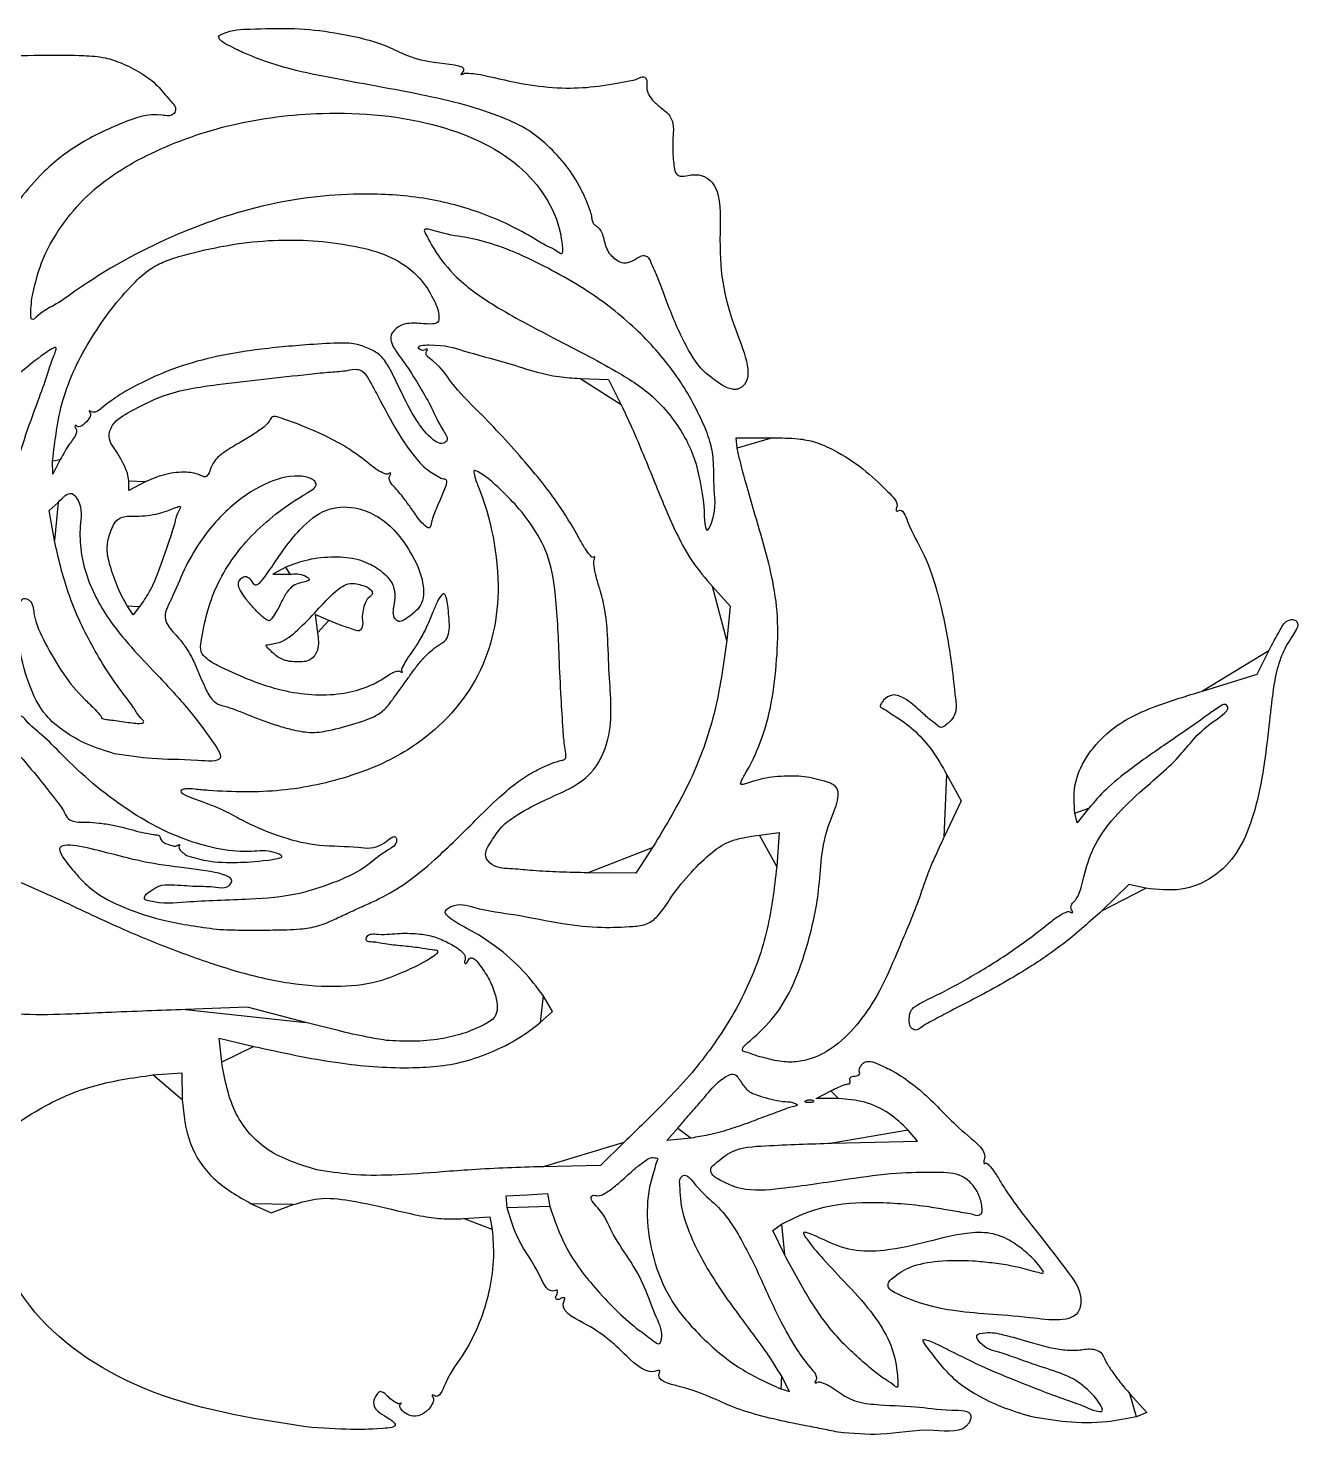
# Model space of a CAD drawing. Extents: x 0 to 149, y 0 to 146.
# Drawn here: x 50.4 to 148.7, y 1.3 to 110.3 of the extents above; entities that cross this region are included whole.
import ezdxf

# ---------------------------------------------------------------- set-up
doc = ezdxf.new("R2010")
doc.units = 0
doc.layers.add('Layer_1', color=7, linetype='CONTINUOUS')

msp = doc.modelspace()

# ---------------------------------------------------------------- linework, layer by layer
at = {"layer": 'Layer_1', "color": 5}
for points in [[(50.662885, 89.329893), (50.662913, 89.329893)], [(93.075269, 83.122429), (95.294128, 83.050448), (96.286958, 81.074893)], [(104.31999, 82.465272), (104.31999, 82.465286)], [(105.266225, 77.731522), (105.171906, 78.534893), (107.994128, 78.517508)], [(52.865742, 76.841559), (52.280188, 75.712671), (52.26777, 76.752552), (52.267714, 76.752552)], [(59.493929, 75.156165), (58.181906, 74.458551), (58.181906, 75.202015)], [(52.404563, 70.57013), (51.990628, 72.890437), (52.703098, 73.525437)], [(102.688012, 73.243212), (102.688012, 73.243212)], [(80.195239, 72.830705), (80.195239, 72.830705)], [(70.317462, 68.507639), (69.329684, 67.975218), (70.653588, 67.963393)], [(103.345533, 67.008672), (104.72354, 65.500908), (104.453933, 62.84568)], [(59.005826, 65.465865), (58.498418, 64.814611), (58.038198, 65.517003), (58.038198, 65.517003)], [(67.706906, 65.48012), (67.706906, 65.480117)], [(73.647091, 64.393906), (72.602276, 64.843395), (72.76859, 63.439156)], [(69.274848, 61.902964), (69.274848, 61.902964)], [(141.294544, 58.918648), (145.526071, 60.220917), (146.407564, 62.044973)], [(70.740795, 55.947957), (70.740795, 55.947957)], [(57.053017, 54.070245), (57.053017, 54.070256)], [(121.504755, 52.422886), (122.592581, 50.408843), (121.290577, 47.640799)], [(132.488562, 49.850391), (131.582967, 48.710458), (131.396277, 49.454334)], [(107.00302, 47.772247), (108.505825, 47.963032), (108.328872, 45.327853)], [(62.627414, 46.194569), (62.627414, 46.194569)], [(98.712009, 46.803226), (97.422168, 44.809337), (93.677023, 44.847175)], [(87.885795, 45.156146), (87.885795, 45.156146)], [(136.885132, 43.654808), (135.578331, 43.949923), (133.498466, 41.904274)], [(64.955239, 40.478076), (64.955239, 40.478076)], [(90.021596, 33.261986), (90.957953, 34.111123), (90.237468, 35.340514)], [(71.869684, 33.248606), (67.354128, 34.43683), (62.55635, 34.259255)], [(118.577462, 33.517736), (118.577462, 33.517736)], [(65.356221, 30.173795), (65.165777, 32.048253), (67.853323, 31.398527)], [(78.078573, 31.868119), (78.078573, 31.868119)], [(107.194113, 30.559195), (107.194113, 30.559203)], [(60.01635, 29.192506), (62.274128, 29.360467), (62.303874, 27.277679)], [(113.104016, 27.377989), (111.380795, 27.36495), (112.509684, 27.960338)], [(110.622323, 27.222137), (110.622323, 27.222126)], [(101.710563, 24.309463), (99.811321, 24.114879), (100.657169, 25.082026), (100.657169, 25.082026)], [(96.508333, 23.975873), (94.674989, 22.192412), (90.186781, 22.087793)], [(112.622178, 23.913635), (119.225782, 24.066004), (118.501628, 24.925667)], [(72.71635, 21.850475), (72.71635, 21.850475)], [(87.465425, 18.901535), (87.391906, 19.832671), (88.980817, 19.916299), (90.569728, 19.99993), (90.753794, 19.018846)], [(67.650744, 19.225328), (69.175111, 18.527446), (70.880269, 19.149176)], [(84.070997, 18.068028), (86.112339, 18.195062), (86.296291, 17.214546)], [(108.938444, 15.277082), (108.012952, 17.153874), (108.699853, 17.646605)], [(108.647529, 4.882033), (109.300958, 4.68404), (108.682948, 5.895451)], [(115.800056, 6.29727), (115.800056, 6.297248)], [(135.653345, 4.509579), (136.970251, 3.044857), (136.169953, 2.726462)], [(127.992959, 2.735324), (127.992959, 2.735324)], [(71.869684, 1.937044), (71.869684, 1.937044)], [(113.074128, 1.531491), (113.074128, 1.531502)]]:
    msp.add_lwpolyline(points, close=True, dxfattribs=at)
for points, knots in [([(104.31999, 82.465286), (103.743995, 82.838911), (102.405427, 83.707184), (100.972798, 86.16131), (100.034851, 88.45515), (99.361877, 90.288063), (98.998136, 91.2459), (98.643708, 91.951543), (98.451931, 92.545614), (97.866817, 92.68837), (97.386332, 92.329765), (96.863936, 92.058251), (96.287295, 92.039143), (95.850927, 92.324225), (95.444231, 92.694966), (95.152556, 93.186476), (94.999284, 93.733813), (94.874858, 94.24117), (94.694402, 94.643167), (94.441444, 94.871985), (94.195872, 95.013616), (94.058206, 95.268176), (94.021503, 95.630932), (93.886473, 96.175992), (93.576527, 96.924044), (93.033128, 98.140222), (92.065395, 99.638211), (90.624724, 101.201151), (88.870673, 102.5881), (86.524673, 103.587814), (83.654704, 104.490622), (79.388984, 105.402467), (75.019886, 106.161938), (71.143672, 106.928301), (69.023363, 107.555612), (67.656611, 108.091848), (66.674809, 108.496355), (65.876777, 108.943929), (65.338388, 109.17589), (65.029768, 109.64062), (66.114885, 110.150144), (67.881467, 110.18425), (70.941052, 110.29136), (74.385358, 109.926071), (78.626421, 108.934756), (80.227236, 107.58199), (84.644336, 107.362552), (83.839611, 106.674248), (83.969395, 106.639527), (84.121179, 106.799587), (84.582162, 106.752196), (85.22553, 106.703025), (86.823987, 106.331068), (89.069368, 105.822862), (91.931708, 105.543521), (94.139602, 105.687357), (95.762169, 105.938359), (96.782131, 106.154211), (97.50392, 106.265867), (97.966917, 106.565297), (98.331855, 106.252457), (98.215386, 105.767114), (98.327117, 105.200988), (98.718351, 104.628219), (99.326127, 104.098746), (100.030013, 103.613383), (100.382284, 102.730782), (100.274416, 101.844214), (100.276326, 100.925919), (100.296925, 100.151033), (100.388978, 99.517111), (100.462833, 98.984636), (100.937929, 98.715259), (101.425685, 98.869423), (101.937283, 98.9048), (102.364452, 98.896742), (104.076328, 98.314412), (103.771895, 92.556875), (104.23216, 88.724292), (106.783631, 82.860295), (105.140455, 82.235064), (104.752813, 82.309892), (104.475104, 82.409587), (104.31999, 82.465272)], [0, 0, 0, 0, 2.036789, 4.733336, 8.296689, 9.509353, 10.601789, 11.338421, 11.947011, 12.290262, 12.963148, 13.627691, 14.056411, 14.616972, 15.130638, 15.708844, 16.298888, 16.828946, 17.282369, 17.589175, 17.8379, 18.120535, 18.412482, 18.929373, 19.798047, 20.837405, 22.924479, 25.109836, 27.195583, 29.576335, 32.704906, 36.220919, 42.646886, 46.015816, 48.065448, 49.270323, 50.416294, 51.258268, 51.979609, 52.249193, 52.620389, 54.786296, 58.222831, 61.379827, 65.536049, 69.807408, 71.698395, 71.809995, 71.857768, 72.015431, 72.414167, 73.127849, 74.015192, 77.285769, 80.065384, 82.599962, 83.894401, 85.004145, 85.691315, 86.159951, 86.404179, 86.931097, 87.497167, 88.120052, 88.96098, 89.924315, 90.613404, 91.685923, 92.555557, 93.38171, 93.988955, 94.521498, 94.870546, 95.47015, 95.971178, 96.421792, 96.740402, 101.275958, 109.01831, 113.438014, 113.693851, 114.086753, 114.583872, 114.583872, 114.583872, 114.583872]), ([(25.035976, 77.831084), (25.903454, 81.920575), (27.47953, 89.350557), (33.515018, 98.525638), (39.884631, 102.333052), (43.538886, 103.241559), (44.398508, 103.789076), (44.329921, 104.519369), (44.400564, 105.181313), (44.540701, 105.832414), (44.792599, 106.720758), (45.81873, 107.852899), (48.467733, 108.105091), (51.435715, 108.170948), (54.2903, 108.166534), (56.250539, 108.03338), (57.739448, 107.518635), (59.104196, 106.820623), (60.440373, 105.852294), (61.146942, 104.838649), (61.933137, 104.080384), (61.541075, 103.367853), (59.862816, 103.744911), (57.482991, 102.879648), (54.20589, 101.3499), (51.479205, 99.182056), (49.435358, 96.683079), (47.847652, 94.34029), (46.835662, 92.395984), (46.290717, 91.124333), (46.040645, 90.636513), (45.842906, 90.375585), (45.65439, 90.346201), (45.622901, 90.112633), (45.546496, 89.538491), (45.380317, 88.348506), (44.986248, 87.536097), (44.790123, 86.131503), (44.436737, 86.396853), (44.36133, 86.617539), (44.304793, 86.924029), (44.175511, 87.292683), (43.915917, 87.637563), (43.586625, 87.938863), (43.31359, 88.063042), (43.059858, 88.230761), (42.90697, 87.93768), (42.887556, 87.450587), (42.521773, 87.048034), (42.044308, 86.663129), (41.904604, 86.88064), (41.798384, 86.825287), (41.896596, 86.591197), (41.631148, 86.141614), (41.375627, 85.323397), (40.447399, 83.514878), (39.446638, 80.804014), (39.048101, 77.386018), (39.445309, 74.846197), (40.598203, 73.285208), (41.259141, 72.722793), (42.052746, 71.660008), (42.285741, 72.163362), (42.246345, 72.577768), (42.155653, 73.512989), (42.145796, 74.898061), (42.519175, 76.581004), (43.099638, 77.538643), (43.369557, 77.983953)], [0, 0, 0, 0, 12.452019, 22.623422, 32.121898, 33.523708, 34.177066, 34.882195, 35.506257, 36.216073, 36.866262, 38.270269, 40.452988, 44.476111, 47.338463, 48.99403, 50.337291, 52.021593, 53.617492, 55.128855, 55.977965, 56.348321, 57.21203, 60.359805, 64.082523, 67.957379, 70.695976, 73.74267, 76.428747, 77.272215, 77.869376, 78.104887, 78.198081, 78.393308, 78.688235, 80.059743, 81.624801, 82.416928, 82.555272, 82.794926, 83.10697, 83.493503, 83.9497, 84.402086, 84.766262, 84.979158, 85.06361, 85.650388, 86.409151, 86.834622, 86.951824, 87.00844, 87.122018, 87.568304, 88.500069, 89.721549, 93.633905, 97.111281, 99.952816, 101.172947, 102.571234, 103.37384, 103.565651, 104.012555, 104.641064, 106.372683, 108.16128, 109.715901, 109.715901, 109.715901, 109.715901]), ([(50.662913, 89.329893), (50.872602, 90.257719), (51.318008, 92.228541), (52.843905, 94.911873), (55.478896, 98.065257), (60.010265, 100.865456), (66.223525, 103.014376), (73.825412, 103.95977), (81.708796, 103.251826), (88.781855, 100.083052), (91.455857, 95.826494), (91.717156, 93.423714), (91.763409, 93.059562), (91.695288, 92.665326), (91.152306, 93.129086), (90.546, 93.33819), (88.591725, 94.572274), (85.613954, 95.998551), (81.145611, 97.19659), (75.566889, 97.56601), (68.810814, 96.845643), (61.118872, 94.168148), (55.883421, 91.280288), (52.463512, 88.764907), (51.502252, 88.376601), (50.641513, 87.507494), (50.561268, 88.080067), (50.598186, 88.576056), (50.639018, 89.051807), (50.662885, 89.329893)], [0, 0, 0, 0, 2.840918, 6.034472, 9.143883, 15.097373, 21.701682, 28.770847, 37.923241, 45.188128, 51.2567, 51.859591, 52.286488, 52.455992, 52.828355, 53.679041, 54.825048, 59.399028, 63.802015, 68.524018, 76.123359, 84.044852, 92.604393, 94.567757, 96.002407, 96.598801, 96.82778, 97.410831, 98.231095, 98.231095, 98.231095, 98.231095]), ([(102.688012, 73.243212), (102.514428, 74.493628), (102.178672, 76.912254), (100.361524, 80.165825), (98.213982, 82.284886), (95.892792, 83.682487), (93.691693, 84.908394), (90.418896, 86.589459), (86.884874, 88.421594), (83.648959, 90.666339), (82.120129, 92.55549), (81.427177, 93.791545), (81.201204, 94.219785), (80.85505, 94.880543), (82.950675, 94.183493), (84.225289, 94.121066), (86.64713, 93.472718), (88.869314, 92.555501), (91.262783, 91.349666), (94.235396, 89.611599), (97.437815, 87.102576), (100.484302, 83.699036), (102.232948, 80.624165), (103.178994, 78.340689), (103.490355, 76.671299), (103.394815, 74.558394), (103.721964, 72.915841), (102.774084, 70.770511), (102.72384, 72.213927), (102.688012, 73.243212)], [0, 0, 0, 0, 3.757923, 7.268794, 10.957457, 12.6692, 15.384122, 18.518159, 23.702045, 27.343503, 30.20815, 30.953751, 31.515008, 31.771697, 32.845252, 35.182693, 37.388074, 39.767336, 42.549476, 45.371038, 50.104292, 54.685347, 58.981841, 60.656325, 62.068999, 64.056819, 66.83805, 67.583913, 69.437681, 69.437681, 69.437681, 69.437681]), ([(52.267714, 76.752552), (52.453581, 78.326123), (52.850302, 81.684803), (55.14592, 86.371673), (57.61722, 89.619508), (59.588207, 91.498419), (60.926627, 92.237548), (64.015271, 93.156511), (68.821608, 94.035663), (74.711384, 93.726997), (78.994085, 92.569354), (80.982949, 90.615961), (81.791854, 89.270659), (82.210915, 88.234959), (82.15023, 87.414368), (81.485029, 87.307969), (80.708668, 87.398461), (79.705339, 87.44066), (78.835909, 87.066838), (78.381187, 86.450825), (78.498401, 85.829861), (78.789334, 85.310828), (79.298779, 84.624607), (79.990905, 83.65074), (80.757943, 82.355373), (81.712141, 80.753831), (82.167589, 79.518667), (83.002575, 78.380974), (82.266948, 77.921476), (81.276178, 78.711372), (80.258304, 80.07616), (79.261798, 82.039102), (78.462533, 83.785504), (77.673893, 84.992823), (76.704904, 85.484321), (75.631681, 85.875755), (73.978288, 85.87037), (71.307278, 85.689835), (67.9004, 85.381076), (64.346844, 84.741933), (61.494469, 83.884148), (59.208056, 82.83861), (57.410778, 81.882266), (56.338985, 81.05009), (55.772512, 80.580681), (55.50941, 80.499626), (55.27876, 80.517089), (55.173385, 80.634557), (55.049757, 80.593745), (55.313414, 80.394475), (55.052304, 79.934388), (54.727738, 79.57937), (54.279319, 79.299684), (54.032892, 79.522687), (53.974989, 79.377532), (54.111209, 79.254958), (54.139558, 79.005136), (54.062353, 78.713808), (53.84011, 78.403908), (53.533343, 78.006732), (53.205681, 77.464609), (52.981459, 77.053648), (52.865742, 76.841559)], [0, 0, 0, 0, 4.726038, 10.087402, 15.391936, 16.924882, 18.210121, 19.933094, 26.571048, 32.710917, 37.679947, 39.265679, 40.968799, 42.317625, 42.699188, 43.118431, 44.041793, 45.199707, 46.008931, 46.840349, 47.211759, 47.839246, 48.614768, 49.776805, 51.413428, 53.173705, 55.167643, 55.994601, 56.309973, 57.382175, 59.109991, 61.742474, 63.80643, 64.949967, 65.945789, 66.995042, 68.356925, 70.838028, 75.061187, 78.595692, 81.658783, 83.962299, 86.136095, 87.735436, 88.043854, 88.320411, 88.545984, 88.696956, 88.742246, 88.853004, 89.324546, 90.005057, 90.502064, 90.634709, 90.698443, 90.871676, 91.115142, 91.418705, 91.758014, 92.247935, 92.927865, 93.652979, 93.652979, 93.652979, 93.652979]), ([(46.843628, 64.011207), (46.519456, 64.440437), (45.685716, 65.544376), (45.986839, 68.224925), (46.646781, 70.733162), (47.197964, 73.16721), (47.168526, 74.919217), (46.942755, 76.21924), (46.361822, 76.778361), (46.430931, 77.294364), (47.256956, 77.71915), (47.94274, 78.316218), (48.866548, 79.076622), (48.568771, 79.887692), (48.272759, 80.663426), (48.324252, 81.677423), (48.776568, 82.829923), (50.183439, 83.895915), (51.051976, 84.652277), (52.776029, 85.826128), (52.154219, 84.415846), (51.846796, 83.27305), (50.611056, 80.019387), (49.193757, 75.853289), (48.003331, 70.750532), (47.631786, 66.858781), (47.826116, 64.842018), (47.520236, 63.593042), (47.071694, 63.870255), (46.843628, 64.011207)], [0, 0, 0, 0, 1.570469, 4.039089, 7.531491, 9.557317, 11.441714, 12.805672, 13.371351, 13.676013, 14.206209, 15.924819, 16.727875, 17.290806, 18.274427, 19.285169, 20.224903, 21.940034, 24.096227, 25.056628, 25.740943, 27.283172, 29.350456, 35.700273, 40.725302, 45.162245, 46.867189, 47.484702, 48.12347, 48.12347, 48.12347, 48.12347]), ([(87.885795, 45.156146), (87.315312, 45.163456), (86.47493, 45.174224), (85.539194, 46.237295), (86.28588, 47.354552), (86.99272, 48.498797), (88.50092, 49.532277), (90.836968, 50.762382), (93.960221, 51.935464), (95.775137, 55.85011), (95.330092, 59.591879), (95.273654, 62.954561), (95.074807, 65.169837), (94.68193, 66.648625), (94.339065, 67.743291), (94.202024, 68.47214), (94.125463, 69.005947), (94.242091, 69.195506), (94.221386, 69.365651), (94.071494, 69.1973), (93.780912, 69.554112), (93.459286, 69.969674), (92.632791, 71.471836), (91.258239, 73.772407), (88.552931, 77.041786), (85.853991, 80.007943), (83.149411, 82.582384), (82.321151, 84.120952), (80.980361, 84.995352), (81.314618, 85.340463), (81.211793, 85.438414), (81.092483, 85.318623), (80.922756, 85.282984), (80.731753, 85.330101), (80.369879, 85.685807), (82.566893, 85.803162), (84.079659, 85.200518), (87.143261, 84.464749), (89.506844, 83.653655), (91.391443, 83.22685), (92.530251, 83.156228), (93.075269, 83.122429)], [0, 0, 0, 0, 1.643254, 2.420687, 3.67966, 5.01551, 6.628917, 8.976058, 13.080638, 16.051067, 21.104981, 24.166644, 26.181476, 27.742685, 28.762363, 29.585739, 30.04604, 30.233408, 30.310444, 30.405714, 30.663348, 31.318297, 32.257603, 35.588904, 39.520531, 44.824114, 47.903597, 50.117348, 51.008067, 51.14989, 51.208315, 51.352261, 51.541296, 51.731542, 51.933235, 52.801164, 55.46369, 59.016117, 61.340664, 63.124748, 64.762294, 64.762294, 64.762294, 64.762294]), ([(58.181906, 75.202015), (58.147715, 75.392486), (58.064307, 75.857129), (57.727317, 76.570718), (57.243952, 77.488025), (56.440094, 78.412618), (56.957728, 79.834902), (58.613568, 80.755054), (61.214298, 82.117876), (66.004281, 82.817217), (70.317829, 83.261649), (73.682466, 83.62787), (74.903445, 83.687575), (75.720963, 83.888561), (76.382468, 83.680553), (76.858826, 82.850975), (77.720875, 81.277911), (78.806574, 79.175096), (80.121452, 77.191972), (81.171578, 76.059142), (81.978471, 75.63699), (82.343091, 75.357271), (82.748915, 75.35289), (82.78112, 74.946899), (82.577384, 74.482373), (82.299806, 73.783834), (81.971961, 73.075308), (81.722509, 72.45143), (81.602657, 71.995932), (81.497665, 71.352895), (80.684491, 72.078108), (80.395879, 72.522068), (80.195239, 72.830705)], [0, 0, 0, 0, 0.579023, 1.412496, 2.33565, 3.756832, 4.688295, 6.417939, 9.246805, 13.531304, 20.702663, 22.349803, 23.670065, 24.377647, 24.828124, 25.637557, 27.090585, 30.316957, 32.665513, 34.248597, 34.865706, 35.368316, 35.652946, 35.860512, 36.413457, 37.221615, 38.086981, 38.785831, 39.170338, 39.632216, 40.183811, 41.441853, 41.441853, 41.441853, 41.441853]), ([(96.286958, 81.074893), (96.525405, 80.570367), (97.086484, 79.383188), (97.913708, 77.45053), (99.012316, 74.752052), (100.17256, 71.863864), (101.631624, 69.027921), (102.79942, 67.652077), (103.345533, 67.008672)], [0, 0, 0, 0, 1.673987, 3.93899, 6.305735, 10.412986, 13.286832, 15.81134, 15.81134, 15.81134, 15.81134]), ([(80.195239, 72.830705), (80.007168, 73.095399), (79.649315, 73.599044), (79.151758, 74.248905), (78.732962, 74.705225), (78.434669, 75.022118), (78.31372, 75.324379), (78.328609, 75.580766), (78.493367, 75.719313), (78.388567, 75.855179), (78.215044, 75.654165), (77.844769, 75.791164), (77.366159, 76.040988), (76.505789, 76.745792), (75.199899, 77.728136), (73.274658, 78.758881), (71.371975, 79.564248), (70.138258, 79.988794), (69.253785, 80.292473), (69.050774, 79.765601), (68.605164, 79.334883), (67.848068, 78.791457), (66.792563, 78.164795), (65.73284, 77.565908), (64.886014, 76.922758), (64.514972, 76.251985), (64.396129, 75.767301), (64.103439, 75.434912), (63.509099, 75.755848), (62.527671, 75.928703), (61.00291, 75.772899), (60.000141, 75.363058), (59.493929, 75.156165)], [0, 0, 0, 0, 0.974406, 1.854046, 2.450682, 2.836017, 3.15008, 3.397425, 3.581525, 3.643704, 3.814268, 4.132497, 4.712512, 5.486445, 7.426979, 9.61782, 12.069039, 13.399812, 13.951876, 14.316293, 14.861447, 15.84865, 17.081117, 18.55036, 19.507019, 20.22688, 20.771197, 21.0615, 21.347442, 22.55594, 24.164249, 25.803826, 25.803826, 25.803826, 25.803826]), ([(107.994128, 78.517508), (108.658038, 78.521656), (109.770004, 78.528603), (111.390254, 78.228994), (113.082614, 77.449752), (115.085646, 76.163423), (116.496587, 74.76189), (117.814307, 73.48978), (117.542799, 72.975663), (117.605732, 72.821196), (118.090905, 73.116131), (118.693502, 71.23381), (119.695586, 69.772965), (120.583328, 67.26847), (121.155679, 65.03188), (121.549837, 63.022364), (121.91019, 60.73805), (122.087936, 58.837898), (122.288692, 57.346836), (121.887921, 56.704081), (121.548525, 56.385175), (121.304458, 56.195046), (121.011185, 56.039068), (120.637028, 56.3812), (120.111519, 56.752021), (119.300326, 57.517456), (118.453112, 58.270235), (117.339991, 58.769283), (116.680553, 58.356889), (116.447867, 58.003763), (116.335517, 57.840328), (116.341594, 57.639269), (116.679366, 57.542488), (117.032933, 57.235239), (117.944912, 56.706025), (119.131197, 55.805583), (120.457375, 54.275296), (121.136034, 53.07501), (121.504755, 52.422886)], [0, 0, 0, 0, 1.989447, 3.33208, 4.895569, 7.579642, 10.204868, 11.614586, 11.794275, 11.88626, 12.005375, 13.111506, 15.69805, 18.767076, 20.511769, 22.710405, 24.891909, 27.419319, 28.551374, 29.19517, 29.600227, 29.939164, 30.149539, 30.507031, 31.243251, 32.205064, 33.774191, 34.740094, 35.542632, 35.823059, 36.025102, 36.12231, 36.373555, 36.903435, 37.597226, 39.485717, 41.371931, 43.615879, 43.615879, 43.615879, 43.615879]), ([(107.194113, 30.559203), (106.949351, 30.623928), (106.512543, 30.739436), (106.074803, 30.946114), (105.624513, 31.02564), (105.706638, 31.339309), (105.947547, 31.56831), (106.825644, 32.337212), (108.285908, 33.711135), (109.741588, 36.309257), (110.843369, 39.572892), (111.814418, 43.959339), (111.649154, 47.564535), (113.556866, 51.247455), (112.383596, 51.836328), (111.822431, 51.989924), (110.797488, 52.270071), (109.344511, 52.391375), (107.454299, 52.227353), (106.460269, 51.918887), (105.451591, 51.608803), (105.712315, 52.258739), (106.322085, 53.194889), (107.329059, 55.469946), (108.068021, 58.465115), (108.383998, 61.749616), (108.456742, 65.045641), (107.803287, 68.740788), (106.805254, 71.998094), (105.993574, 74.842352), (105.532787, 76.484082), (105.335538, 77.407154), (105.266225, 77.731522)], [0, 0, 0, 0, 0.739906, 1.320455, 1.619009, 1.785463, 2.140128, 2.635111, 5.270882, 8.121389, 11.432556, 15.677241, 21.088129, 23.929147, 24.236096, 24.867652, 25.693741, 27.402861, 29.280634, 31.045358, 31.306651, 31.619342, 32.482791, 35.344921, 38.479113, 41.907509, 45.168999, 48.349248, 53.105932, 55.387495, 57.22386, 58.218768, 58.218768, 58.218768, 58.218768]), ([(64.955239, 40.478076), (63.620318, 40.659515), (61.071078, 41.006002), (57.721389, 42.097377), (55.34868, 43.371665), (54.044255, 44.802121), (53.307094, 45.652599), (52.174616, 47.47366), (58.573389, 45.894358), (59.671729, 45.488868), (67.037209, 44.720536), (65.607285, 43.612074), (64.661629, 43.808559), (63.251881, 43.788035), (61.789883, 43.923381), (60.537573, 43.929834), (59.910486, 43.456323), (59.473015, 43.205961), (59.315998, 42.772368), (60.73221, 42.386265), (63.126372, 42.669826), (67.161711, 42.744715), (70.985802, 43.028621), (73.899844, 44.007937), (76.351549, 45.035601), (77.662476, 46.351087), (78.987721, 47.019726), (78.792197, 47.895588), (77.469923, 46.58613), (75.67602, 46.929445), (72.887036, 46.877464), (70.048411, 47.532799), (66.813755, 48.891015), (65.373053, 49.899497), (61.644385, 51.11713), (62.706197, 51.39625), (63.36814, 51.300961), (65.856719, 51.097299), (69.963618, 51.021079), (75.327946, 52.16687), (80.818161, 54.588546), (85.53125, 59.450562), (87.371303, 66.858181), (86.071335, 72.825745), (84.989388, 75.303474), (84.815672, 76.097682), (85.769844, 75.600922), (86.594239, 74.853264), (88.079604, 73.437806), (89.463514, 71.693583), (90.743005, 69.44882), (91.326435, 65.897999), (91.449067, 62.183988), (91.615704, 58.607096), (91.76422, 56.299591), (91.869048, 54.78059), (92.012633, 54.084477), (91.99764, 53.616134), (91.620867, 53.544826), (91.156883, 53.424289), (90.45774, 53.117894), (89.462868, 52.673757), (88.20851, 51.877401), (86.678431, 50.568773), (84.586564, 48.491888), (82.218876, 46.135163), (79.672771, 44.002526), (77.701373, 42.885854), (76.206243, 42.227305), (75.132618, 41.729221), (73.99825, 41.196776), (72.812154, 40.669507), (71.199696, 40.44307), (69.45679, 40.415741), (67.647325, 40.401825), (66.188393, 40.41235), (65.310208, 40.459156), (64.955239, 40.478076)], [0, 0, 0, 0, 4.033877, 7.703317, 10.523228, 12.011057, 13.381501, 14.1424, 17.413537, 23.732318, 27.66071, 27.905514, 28.767946, 30.32471, 32.226892, 33.205355, 33.927664, 34.512524, 34.73267, 35.074317, 37.995334, 42.930256, 46.690588, 49.501051, 52.181804, 54.358907, 55.52488, 55.71436, 56.700516, 58.779269, 61.755716, 64.716486, 67.729855, 71.340198, 73.287962, 73.533172, 74.269477, 75.350101, 80.967135, 86.570684, 91.645604, 98.840077, 105.887547, 114.094885, 115.138255, 115.476956, 115.794025, 117.458528, 119.608611, 121.587542, 124.229195, 127.215046, 132.257737, 135.410402, 137.924765, 139.25761, 139.870037, 140.189306, 140.436061, 140.886299, 141.692032, 142.6839, 144.169467, 146.120949, 148.715742, 153.010072, 156.146386, 158.642906, 159.773576, 161.048486, 162.191642, 163.538874, 164.916342, 167.034599, 168.772391, 170.344104, 171.410412, 171.410412, 171.410412, 171.410412]), ([(70.740795, 55.947957), (70.420209, 56.037114), (69.706804, 56.235516), (68.632393, 56.604519), (67.564748, 57.022807), (66.62608, 57.391827), (65.918323, 57.674575), (65.295401, 57.790078), (64.618284, 58.122388), (64.064286, 59.153949), (63.596334, 60.307168), (63.089638, 61.472608), (62.565753, 62.362002), (61.998264, 63.071518), (61.489597, 63.601238), (61.155815, 64.039127), (60.814805, 64.84551), (61.647561, 66.320559), (62.371855, 68.285837), (63.800893, 70.795485), (65.82583, 73.149732), (68.448016, 74.9815), (70.581232, 75.650744), (71.813427, 75.536519), (72.235306, 75.39966), (72.577823, 75.212212), (72.740716, 74.789654), (72.191309, 74.377764), (70.449947, 73.376567), (67.52505, 71.137157), (64.754224, 67.207978), (63.935695, 64.038568), (63.661816, 61.968032), (64.342781, 61.230295), (66.442263, 60.196719), (69.830747, 58.760065), (74.36565, 58.370736), (77.221552, 59.372538), (78.487412, 60.288704), (78.843638, 60.437482), (79.150188, 60.46974), (79.258553, 60.349683), (79.386469, 60.370501), (79.205765, 60.516011), (79.406191, 60.838786), (79.611332, 61.319328), (80.120719, 61.972543), (80.667292, 62.812497), (81.198901, 63.803421), (81.603976, 64.788533), (81.960083, 65.650999), (82.192598, 66.150868), (82.595298, 66.576392), (82.792596, 66.017735), (82.885806, 65.498998), (82.949828, 64.567001), (83.032652, 63.697282), (82.776972, 62.813889), (82.101116, 62.475634), (81.490239, 61.975571), (80.897623, 61.387614), (80.325297, 60.686743), (79.771509, 59.895726), (79.182417, 59.089303), (78.574633, 58.240139), (77.967902, 57.4126), (76.969403, 56.798214), (75.505265, 56.366141), (73.895866, 55.865303), (72.173672, 55.633343), (71.215335, 55.843763), (70.740795, 55.947957)], [0, 0, 0, 0, 0.998087, 2.221063, 3.40618, 4.436269, 5.252089, 5.679689, 6.337581, 7.429716, 9.04541, 10.124841, 11.228641, 12.132365, 12.843574, 13.430444, 13.780487, 15.402395, 17.913208, 20.339677, 23.939707, 27.153666, 29.869755, 30.373267, 30.840292, 31.195274, 31.522145, 31.990016, 32.957883, 37.886778, 42.635692, 47.060766, 47.860508, 48.535641, 49.868479, 54.921818, 59.466896, 63.194593, 63.69857, 64.111271, 64.375716, 64.524572, 64.572235, 64.669146, 64.949062, 65.540662, 66.339521, 67.369514, 68.569632, 69.688104, 70.601883, 71.266025, 71.568175, 71.894426, 72.546079, 73.405285, 74.577383, 75.217138, 75.988316, 76.714376, 77.606258, 78.480292, 79.427055, 80.502515, 81.47384, 82.569487, 83.542373, 84.923222, 87.135904, 88.611266, 90.058402, 90.058402, 90.058402, 90.058402]), ([(52.703098, 73.525437), (53.060898, 73.919362), (53.631582, 74.547665), (54.628553, 73.267846), (54.210498, 71.041804), (54.716382, 67.706822), (56.965569, 63.655024), (60.023853, 60.573447), (62.860472, 57.484949), (64.152654, 55.700965), (65.845619, 53.346382), (62.496245, 53.657968), (60.270225, 53.571297), (58.05676, 53.914577), (57.053017, 54.070245)], [0, 0, 0, 0, 1.248643, 1.991565, 3.97083, 7.890052, 11.871223, 17.614562, 21.078073, 23.910305, 25.43801, 27.172949, 30.718899, 33.661082, 33.661082, 33.661082, 33.661082]), ([(58.038198, 65.517003), (57.784306, 65.985039), (57.246873, 66.975763), (56.762272, 68.468291), (56.433617, 69.676793), (56.540913, 70.518061), (56.683516, 71.088725), (56.920618, 71.657791), (57.210739, 72.221453), (57.931394, 72.500791), (58.72555, 72.445149), (59.617385, 72.511609), (60.422614, 72.642786), (61.096253, 72.840881), (61.60815, 73.06271), (61.901585, 73.172054), (62.265338, 73.283128), (61.797716, 72.494708), (61.735041, 71.795193), (61.107868, 70.117199), (60.561051, 68.397524), (59.847546, 66.670817), (59.264077, 65.835561), (59.005826, 65.465865)], [0, 0, 0, 0, 1.59239, 3.370723, 4.720632, 5.269917, 5.896567, 6.47566, 7.13758, 7.704565, 8.665637, 9.513304, 10.384995, 11.101828, 11.63319, 12.00695, 12.143915, 12.557432, 13.589985, 15.018089, 17.497483, 19.19905, 20.550246, 20.550246, 20.550246, 20.550246]), ([(67.706906, 65.480117), (67.523452, 65.699042), (67.187778, 66.09962), (66.834401, 66.648926), (66.575949, 67.166779), (66.777772, 67.648026), (67.290242, 67.880083), (67.628027, 67.505917), (67.994903, 66.91239), (68.875942, 67.973228), (69.804449, 69.396017), (71.355644, 71.591403), (73.588098, 73.240758), (75.780392, 73.202315), (77.452219, 72.488866), (78.803139, 71.399065), (79.987208, 69.723385), (80.935049, 67.898097), (81.107328, 65.653253), (80.027426, 64.790092), (79.066589, 64.141413), (78.517169, 64.823776), (78.787167, 65.664772), (78.810297, 66.560002), (78.571354, 67.371172), (78.037072, 67.920264), (77.407551, 68.423784), (76.709073, 68.810238), (75.617256, 69.242691), (74.015479, 69.318102), (72.09302, 69.180255), (70.879046, 68.720378), (70.317462, 68.507639)], [0, 0, 0, 0, 0.853174, 1.561092, 1.985528, 2.508228, 2.953066, 3.387662, 3.898219, 4.653507, 6.382521, 9.840319, 12.284073, 14.410598, 16.047593, 17.684451, 19.549371, 22.136462, 23.95194, 25.538638, 26.327143, 26.725065, 27.786813, 28.756613, 29.426133, 30.252023, 30.99916, 31.848906, 32.634863, 34.501925, 36.583936, 38.376157, 38.376157, 38.376157, 38.376157]), ([(57.053017, 54.070256), (56.343395, 54.290316), (54.974015, 54.714972), (53.183466, 55.729824), (51.436491, 57.178893), (50.30235, 59.589516), (49.559938, 62.538173), (49.514742, 64.455931), (49.833232, 66.230617), (50.748747, 65.877451), (50.795859, 64.383114), (51.738744, 62.534202), (53.005914, 60.251752), (54.350694, 58.634014), (55.380553, 57.690435), (55.80999, 57.219664), (56.040145, 56.95703), (56.063462, 56.787304), (56.243344, 56.76491), (56.481473, 56.710221), (56.907946, 56.668097), (57.463319, 56.586799), (58.084434, 56.491717), (58.667815, 56.434351), (59.037443, 56.392027), (59.449301, 56.480443), (58.852224, 57.051523), (58.545702, 57.696053), (57.026126, 59.576562), (55.258017, 62.384434), (53.369018, 66.400592), (52.722226, 69.196808), (52.404563, 70.57013)], [0, 0, 0, 0, 2.222067, 4.287994, 6.147018, 8.915734, 12.165171, 14.829156, 15.693812, 16.115022, 17.211657, 19.664554, 22.463697, 24.978161, 25.946939, 26.638346, 26.908784, 26.968272, 27.116777, 27.349362, 27.759178, 28.368389, 29.045117, 29.652912, 30.083889, 30.256563, 30.674462, 31.647051, 32.965389, 37.499846, 41.876616, 46.100908, 46.100908, 46.100908, 46.100908]), ([(70.653588, 67.963393), (71.024491, 68.006999), (71.527199, 68.066101), (72.384777, 67.460778), (71.410775, 67.302892), (70.869666, 67.116065), (70.338625, 66.540744), (70.005166, 65.842562), (69.644703, 65.130947), (69.348444, 64.700141), (69.067938, 64.279665), (68.644114, 64.563243), (68.231819, 64.915692), (67.897018, 65.275696), (67.706906, 65.48012)], [0, 0, 0, 0, 1.164866, 1.578816, 2.311014, 2.910277, 3.561612, 4.503305, 5.277919, 5.886853, 6.209092, 6.520972, 7.146638, 7.968726, 7.968726, 7.968726, 7.968726]), ([(62.627414, 46.194569), (62.502465, 46.283566), (62.28724, 46.436865), (62.069617, 46.682586), (62.00645, 46.898058), (62.160091, 47.015386), (62.018651, 47.036308), (61.831633, 46.84201), (61.295808, 47.022832), (60.758045, 47.190947), (60.586106, 47.552993), (60.528817, 47.767463), (60.304446, 47.779689), (59.995881, 47.829276), (59.449915, 47.909591), (58.73824, 48.082389), (57.875876, 48.3272), (56.913506, 48.557791), (55.922372, 48.704744), (54.932479, 48.783139), (54.128902, 48.730913), (53.413899, 48.976665), (53.124472, 49.717446), (52.347688, 50.704047), (51.150074, 52.246321), (49.096909, 54.649641), (46.756559, 57.427307), (44.666373, 60.331262), (43.440457, 62.550898), (43.008988, 64.351158), (42.651005, 65.415651), (42.847345, 67.479669), (45.887527, 61.909271), (46.968532, 60.306384), (49.868866, 58.063667), (49.533653, 57.163208), (49.566498, 57.011819), (49.90217, 57.044449), (50.418982, 56.311485), (51.594989, 55.461072), (53.973217, 52.921294), (57.570472, 49.819054), (62.493301, 47.181782), (66.78487, 46.281794), (68.94535, 46.659236), (70.411574, 46.035299), (68.090326, 45.702591), (66.723334, 45.640967), (64.384716, 45.648646), (63.127158, 46.039318), (62.627414, 46.194569)], [0, 0, 0, 0, 0.458903, 0.790464, 0.975909, 1.08262, 1.134468, 1.298741, 1.856614, 2.571174, 2.945061, 3.014436, 3.201686, 3.496381, 4.02264, 4.816797, 5.708654, 6.706705, 7.784028, 8.7137, 9.672358, 10.21682, 10.816979, 11.921616, 14.017557, 16.654771, 21.412754, 24.902015, 27.388145, 28.960202, 30.388467, 30.865417, 34.451523, 39.492246, 42.13355, 42.303484, 42.41124, 42.509854, 43.176549, 44.794865, 47.019891, 53.484992, 58.960832, 63.854837, 65.705396, 66.266008, 67.339449, 69.769655, 72.169584, 73.752226, 73.752226, 73.752226, 73.752226]), ([(69.274848, 61.902964), (69.180399, 62.000889), (69.036906, 62.149663), (68.719349, 62.464473), (69.258006, 62.576009), (70.082847, 62.649261), (71.392372, 63.751493), (72.720483, 65.121268), (73.896731, 66.47683), (75.181596, 67.400864), (76.205843, 67.125765), (76.847062, 66.908413), (77.12085, 66.39357), (76.658847, 66.142363), (76.436482, 65.702435), (76.285828, 65.169292), (76.202527, 64.529951), (76.344912, 63.950096), (75.958676, 63.4681), (75.447432, 63.743735), (74.895221, 63.889166), (74.281722, 64.133123), (73.857058, 64.307626), (73.647091, 64.393906)], [0, 0, 0, 0, 0.487058, 0.739972, 0.850841, 1.846556, 3.485027, 5.600173, 7.671067, 8.963261, 9.963407, 10.686876, 10.960205, 11.454395, 11.900046, 12.469869, 13.093879, 13.836424, 14.14333, 14.691277, 15.254814, 15.953631, 16.63705, 16.63705, 16.63705, 16.63705]), ([(146.407564, 62.044973), (146.696886, 62.57044), (147.147611, 63.389048), (147.748467, 64.485233), (148.530138, 64.472658), (148.701942, 64.050848), (148.538778, 63.633677), (148.06108, 62.946403), (147.41477, 61.816158), (146.901569, 60.147641), (146.493398, 57.102888), (146.162103, 53.331458), (145.314834, 49.320866), (144.105184, 46.394906), (142.18377, 44.388392), (139.603837, 43.346438), (137.805117, 43.550459), (136.885132, 43.654808)], [0, 0, 0, 0, 1.84739, 2.877991, 3.424439, 3.710074, 4.09459, 4.705821, 6.243921, 7.963596, 9.907863, 15.447978, 19.314817, 22.178307, 24.822428, 27.441969, 30.184477, 30.184477, 30.184477, 30.184477]), ([(72.76859, 63.439156), (72.838236, 62.977016), (72.951919, 62.222673), (72.267395, 61.17756), (71.275826, 61.162135), (70.459864, 61.213867), (69.803636, 61.464367), (69.455525, 61.753104), (69.274848, 61.902964)], [0, 0, 0, 0, 1.363128, 2.225008, 3.359083, 4.062914, 4.712827, 5.414143, 5.414143, 5.414143, 5.414143]), ([(104.453933, 62.84568), (104.193328, 60.941257), (103.684506, 57.22294), (101.719531, 51.779757), (99.742513, 48.508395), (98.712009, 46.803226)], [0, 0, 0, 0, 5.755352, 11.237121, 17.205314, 17.205314, 17.205314, 17.205314]), ([(131.396277, 49.454334), (131.347663, 50.165884), (131.244363, 51.677871), (132.214917, 53.8614), (133.72292, 55.598328), (135.600827, 56.907337), (138.127874, 57.955447), (140.084079, 58.550463), (141.294544, 58.918648)], [0, 0, 0, 0, 2.11385, 4.491759, 6.917833, 8.957866, 11.296417, 15.092289, 15.092289, 15.092289, 15.092289]), ([(118.577462, 33.517736), (118.593479, 33.741021), (118.630717, 34.26011), (119.643455, 34.876309), (121.351518, 35.669695), (123.893856, 37.069668), (126.71449, 38.875993), (128.760426, 40.419835), (130.025177, 41.443961), (130.567254, 41.735704), (130.980203, 41.91611), (131.160748, 41.70474), (131.270668, 41.835977), (131.113433, 41.971475), (131.083287, 42.191313), (131.161963, 42.449407), (131.419117, 42.672438), (131.684073, 43.092662), (131.917693, 43.736542), (132.213889, 45.012325), (132.757343, 46.861626), (134.30908, 49.077046), (136.640128, 51.329192), (139.731522, 53.861074), (140.937174, 55.881168), (143.627375, 57.545807), (142.935456, 57.947106), (142.608155, 57.695489), (142.081293, 57.373995), (141.206438, 56.702485), (139.957533, 55.852524), (138.048802, 54.540955), (135.936855, 53.079945), (133.883391, 51.457705), (132.920899, 50.348589), (132.488562, 49.850391)], [0, 0, 0, 0, 0.638674, 1.484777, 3.246756, 6.482569, 10.081026, 13.299932, 14.217621, 14.886394, 15.234094, 15.406984, 15.468949, 15.651002, 15.877365, 16.130831, 16.418535, 16.878691, 17.606554, 18.461836, 20.811883, 23.335995, 26.427673, 30.720811, 34.310373, 35.973039, 36.113541, 36.470318, 37.024875, 38.071727, 39.710887, 41.587674, 45.005713, 47.427894, 49.40316, 49.40316, 49.40316, 49.40316]), ([(90.237468, 35.340514), (89.75299, 35.982783), (88.688359, 37.39416), (86.677661, 39.120092), (84.901534, 40.274359), (83.58933, 40.927899), (83.050907, 41.322244), (82.456112, 41.825552), (83.556422, 42.613276), (85.373405, 41.947801), (88.28931, 41.61907), (91.539473, 40.894671), (94.585865, 40.562318), (96.759188, 40.65524), (98.310507, 40.781472), (99.347081, 41.662397), (100.251865, 43.169336), (101.62405, 44.873081), (103.159399, 46.351596), (104.417838, 47.231004), (105.421009, 47.495206), (106.162305, 47.650063), (106.717249, 47.730715), (107.00302, 47.772247)], [0, 0, 0, 0, 2.409467, 5.294762, 7.867952, 8.813173, 9.587749, 10.046266, 10.693169, 12.511165, 15.787419, 19.460905, 22.513007, 24.909044, 26.05935, 27.031397, 28.832693, 31.337022, 33.553967, 35.24532, 35.836875, 36.652519, 37.518459, 37.518459, 37.518459, 37.518459]), ([(121.290577, 47.640799), (121.072077, 47.167913), (120.69177, 46.344836), (120.24007, 45.369245), (119.794456, 44.179189), (119.109984, 42.078485), (117.848346, 39.215455), (116.572108, 36.085783), (115.019473, 33.590304), (113.308234, 31.690564), (111.561769, 30.585989), (110.028687, 30.177822), (108.614551, 30.175149), (107.705385, 30.420961), (107.194113, 30.559195)], [0, 0, 0, 0, 1.563056, 2.720556, 3.222838, 5.37433, 9.344161, 12.603222, 15.498334, 18.117432, 20.213005, 21.592629, 22.824241, 24.4068, 24.4068, 24.4068, 24.4068]), ([(62.55635, 34.259255), (61.566988, 34.221583), (59.521116, 34.143681), (56.580228, 34.028541), (53.398147, 33.884809), (50.335661, 33.794554), (47.369982, 34.101775), (45.485385, 34.671678), (44.422565, 35.218832), (44.049802, 35.460952), (43.871398, 35.730978), (44.000823, 35.892389), (43.844756, 35.969486), (43.275724, 35.657724), (41.931397, 37.258208), (40.813169, 39.121126), (40.103082, 41.331165), (39.783635, 42.902979), (40.300028, 43.833255), (41.158094, 44.402526), (41.889487, 45.129327), (42.445922, 45.618654), (42.716733, 46.45612), (44.948113, 46.349583), (47.988481, 44.878968), (52.745526, 42.835919), (57.517659, 40.510762), (62.008007, 38.711901), (66.256685, 37.228866), (70.434281, 36.21838), (74.364285, 35.949254), (77.449684, 36.303857), (79.854657, 37.36143), (80.916659, 37.843078), (82.393372, 38.800564), (81.387223, 38.909804), (80.597403, 39.049858), (79.33113, 39.188832), (78.066241, 39.287565), (77.26945, 39.507552), (76.489961, 39.475592), (76.634559, 40.194665), (77.855868, 40.001117), (79.090932, 40.200204), (80.590326, 40.143381), (81.853558, 39.932502), (82.830096, 39.461259), (83.608502, 39.035357), (84.120978, 38.619025), (84.275935, 38.196977), (84.085019, 37.886429), (84.315904, 37.757572), (84.408951, 38.075676), (84.61642, 38.318279), (85.026043, 38.136978), (85.432188, 37.555901), (86.060663, 36.69855), (86.516082, 35.552317), (86.756593, 34.542251), (86.55293, 33.556866), (85.430443, 32.948539), (84.064177, 32.351736), (82.174727, 31.922441), (80.184986, 31.749303), (78.772507, 31.828976), (78.078573, 31.868119)], [0, 0, 0, 0, 2.970272, 6.142133, 8.828898, 12.528029, 15.324563, 17.732109, 18.398195, 18.875034, 19.105833, 19.23638, 19.327976, 19.510607, 21.07634, 23.953208, 26.901635, 27.857743, 28.584568, 29.925179, 30.907326, 31.687993, 32.116448, 33.365905, 37.06115, 43.099065, 48.470653, 53.092818, 57.577912, 61.966848, 65.958604, 69.280829, 71.364587, 73.278239, 74.093004, 74.530147, 75.529699, 76.877721, 78.227028, 79.229984, 79.672199, 79.986344, 80.873454, 82.563874, 84.12754, 85.246187, 86.397717, 87.344717, 87.926515, 88.322861, 88.6343, 88.706421, 88.996754, 89.315578, 89.584267, 90.159259, 91.468464, 92.741551, 93.83451, 94.566327, 95.550972, 97.402572, 99.144381, 101.30062, 103.38301, 103.38301, 103.38301, 103.38301]), ([(93.677023, 44.847175), (92.954694, 44.862661), (91.538038, 44.893033), (89.605636, 44.985664), (88.400117, 45.105163), (87.885795, 45.156146)], [0, 0, 0, 0, 2.167544, 4.251059, 5.801411, 5.801411, 5.801411, 5.801411]), ([(108.328872, 45.327853), (108.126001, 43.604854), (107.725743, 40.205441), (105.91144, 35.363012), (103.680177, 31.762335), (101.513443, 29.029802), (99.285262, 26.676214), (97.555919, 24.994567), (96.508333, 23.975873)], [0, 0, 0, 0, 5.18956, 10.238809, 15.36016, 17.838149, 20.691108, 25.074962, 25.074962, 25.074962, 25.074962]), ([(133.498466, 41.904274), (132.564736, 41.064357), (130.581547, 39.280421), (127.055911, 36.944447), (123.905397, 35.215087), (121.544473, 34.029601), (120.366385, 33.38423), (119.611754, 32.980364), (119.134173, 32.545398), (118.58089, 32.90873), (118.57876, 33.287074), (118.577462, 33.517736)], [0, 0, 0, 0, 3.763259, 7.992941, 12.652667, 14.523174, 15.949751, 16.624713, 17.191301, 17.610283, 18.264685, 18.264685, 18.264685, 18.264685]), ([(67.853323, 31.398527), (70.01476, 30.927155), (73.969334, 30.064732), (79.434813, 29.620893), (83.502282, 29.940063), (86.308254, 30.962815), (88.319425, 31.945802), (89.479545, 32.842851), (90.021596, 33.261986)], [0, 0, 0, 0, 6.628425, 12.127397, 16.422499, 18.714089, 21.052616, 23.103528, 23.103528, 23.103528, 23.103528]), ([(78.078573, 31.868119), (77.587225, 31.950706), (76.344598, 32.159571), (74.277483, 32.639444), (72.704402, 33.037427), (71.869684, 33.248606)], [0, 0, 0, 0, 1.494469, 3.77954, 6.362804, 6.362804, 6.362804, 6.362804]), ([(72.71635, 21.850475), (71.396098, 22.249565), (68.874146, 23.01191), (66.084673, 26.185662), (65.607824, 28.796317), (65.356221, 30.173795)], [0, 0, 0, 0, 4.077118, 7.788125, 11.933382, 11.933382, 11.933382, 11.933382]), ([(112.509684, 27.960338), (112.707171, 28.059521), (113.058727, 28.236081), (113.509489, 28.430843), (113.786899, 28.50006), (113.965055, 28.500372), (114.013663, 28.646432), (113.983425, 28.790733), (113.996769, 28.982037), (114.175942, 29.106183), (114.390048, 29.11258), (114.59779, 29.107616), (114.767688, 29.240682), (114.725333, 29.438171), (114.702524, 29.655039), (114.819935, 29.89815), (115.025451, 30.156245), (115.500252, 30.313509), (116.248131, 30.009855), (117.883863, 29.277526), (120.384838, 27.294603), (122.240674, 25.099342), (124.6978, 23.233321), (124.328329, 22.483015), (124.363886, 22.303436), (124.560358, 22.418297), (124.850637, 22.09967), (125.223329, 21.644187), (125.742609, 20.746234), (126.519043, 19.56493), (127.579657, 18.128728), (129.132916, 16.244609), (130.607256, 14.270706), (131.967402, 12.469639), (131.739208, 9.845031), (126.60797, 10.677426), (122.421301, 10.669729), (118.691328, 11.645324), (116.982998, 12.608333), (116.896718, 13.141168), (117.593793, 13.72789), (118.780802, 14.489383), (120.992467, 14.843824), (123.105663, 14.862791), (124.968426, 14.669058), (126.290331, 14.480382), (127.342095, 14.252145), (128.117623, 14.013073), (128.559399, 13.902974), (129.159914, 13.786233), (128.269048, 14.893803), (127.687974, 15.434606), (126.404733, 16.437598), (124.868546, 17.04886), (122.608639, 16.962028), (119.923046, 16.232903), (117.011258, 15.552563), (114.185044, 15.476179), (112.4535, 16.191502), (111.299202, 16.737565), (110.841342, 16.937793), (110.206817, 17.085227), (111.146904, 15.805284), (111.975943, 14.865653), (113.930786, 12.795563), (115.750796, 10.815169), (117.103969, 8.635041), (117.579022, 6.959092), (117.680583, 5.801233), (117.720701, 5.367259), (117.672883, 4.891403), (117.161124, 5.37747), (116.625764, 5.654711), (116.101141, 6.062969), (115.800056, 6.29727)], [0, 0, 0, 0, 0.665153, 1.184064, 1.450614, 1.549468, 1.666998, 1.836921, 2.012184, 2.195895, 2.425784, 2.648967, 2.81286, 2.982073, 3.202084, 3.468528, 3.759162, 4.179134, 4.853856, 6.084025, 9.642916, 13.895445, 16.166487, 16.365079, 16.46684, 16.575856, 16.868901, 17.545371, 18.486567, 19.901265, 21.819172, 23.828971, 27.211755, 29.307575, 30.366453, 34.214542, 40.337683, 44.930771, 45.53688, 45.832729, 46.388532, 47.997777, 50.191955, 52.888062, 54.369665, 55.802928, 56.882332, 57.624403, 58.166505, 58.393938, 59.103395, 60.538677, 61.850086, 63.638021, 65.467172, 68.484963, 71.991243, 74.44995, 76.772913, 77.585299, 78.181548, 78.440867, 79.120245, 80.948255, 83.806038, 86.862397, 89.260815, 91.350006, 92.098341, 92.629417, 92.837608, 93.192908, 94.002534, 95.093021, 95.093021, 95.093021, 95.093021]), ([(46.615226, 23.279016), (48.006795, 24.3618), (50.677927, 26.440216), (55.26431, 28.521372), (58.444712, 28.970542), (60.01635, 29.192506)], [0, 0, 0, 0, 5.281017, 10.136968, 14.880855, 14.880855, 14.880855, 14.880855]), ([(100.657169, 25.082026), (100.8632, 25.318399), (101.338656, 25.863873), (102.080566, 26.723409), (103.031839, 27.814188), (103.801368, 28.758993), (105.089044, 29.482181), (105.582158, 28.573882), (106.136032, 27.827847), (107.411415, 27.432041), (108.675614, 27.090044), (109.531761, 27.130666), (110.061008, 26.818629), (109.304207, 26.703043), (108.744765, 26.431004), (107.53242, 26.030113), (106.185215, 25.484881), (104.643413, 24.957671), (103.140317, 24.537436), (102.152448, 24.379921), (101.710563, 24.309463)], [0, 0, 0, 0, 0.939979, 2.169181, 3.421497, 5.211442, 6.132525, 6.958639, 7.777588, 8.9729, 10.788938, 11.579824, 11.778366, 12.180647, 12.93392, 14.204241, 15.716947, 17.400684, 19.05773, 20.398836, 20.398836, 20.398836, 20.398836]), ([(62.303874, 27.277679), (62.420923, 26.121226), (62.647752, 23.880134), (64.632157, 20.913707), (66.616522, 19.803797), (67.650744, 19.225328)], [0, 0, 0, 0, 3.449253, 6.684316, 10.205657, 10.205657, 10.205657, 10.205657]), ([(110.622323, 27.222126), (110.692276, 27.243866), (110.825184, 27.28517), (111.007541, 27.272921), (111.167068, 27.237765), (111.195016, 27.081374), (110.988886, 27.05451), (110.800789, 27.058547), (110.603786, 27.03055), (110.448069, 27.163923), (110.553938, 27.199292), (110.622323, 27.222137)], [0, 0, 0, 0, 0.216114, 0.410613, 0.562165, 0.645828, 0.789162, 1.038563, 1.280805, 1.364336, 1.516721, 1.516721, 1.516721, 1.516721]), ([(118.501628, 24.925667), (118.019838, 25.388413), (117.039408, 26.33009), (115.141942, 27.187764), (113.778951, 27.314989), (113.104016, 27.377989)], [0, 0, 0, 0, 1.995139, 4.060056, 6.085594, 6.085594, 6.085594, 6.085594]), ([(108.699853, 17.646605), (109.626426, 18.097489), (111.739955, 19.125964), (115.627395, 19.417172), (118.942208, 19.191794), (121.360295, 18.795906), (122.562456, 18.574425), (123.394498, 18.455245), (123.882402, 18.264552), (124.247984, 18.459049), (124.212335, 19.072858), (124.056003, 19.844611), (123.505657, 20.740099), (122.442569, 21.614373), (120.301652, 21.650431), (117.402133, 21.620983), (113.339455, 21.047092), (109.411136, 20.441012), (105.867521, 20.109672), (104.145144, 20.907043), (103.289921, 21.435565), (103.152245, 21.965795), (103.853753, 22.564053), (105.034034, 23.57483), (108.363527, 23.769482), (110.920806, 23.856044), (112.622178, 23.913635)], [0, 0, 0, 0, 3.068984, 7.000408, 11.47656, 13.042365, 14.35421, 15.128497, 15.594062, 15.841801, 16.218352, 17.229932, 18.300952, 19.2728, 21.233999, 24.392113, 28.129544, 33.424321, 36.503765, 38.436833, 39.08376, 39.39393, 39.908752, 41.550954, 44.163824, 49.357686, 49.357686, 49.357686, 49.357686]), ([(90.186781, 22.087793), (89.284854, 22.05945), (87.455989, 22.001979), (84.877261, 21.872554), (81.899068, 21.644029), (78.785265, 21.404101), (75.517122, 21.401494), (73.590211, 21.71039), (72.71635, 21.850475)], [0, 0, 0, 0, 2.707098, 5.489263, 7.745068, 11.666962, 14.86234, 17.513984, 17.513984, 17.513984, 17.513984]), ([(90.753794, 19.018846), (91.126183, 17.947078), (91.959395, 15.549028), (94.400687, 12.420845), (96.940936, 9.889628), (98.433495, 8.896719), (99.239168, 8.217294), (99.61296, 9.211107), (98.858343, 10.605666), (98.17226, 12.780246), (96.943347, 14.947673), (95.448404, 17.002021), (95.011507, 18.472428), (93.746634, 19.634958), (94.11909, 19.885155), (94.295863, 19.870588), (94.598125, 19.810742), (95.122831, 20.057063), (95.804335, 20.553729), (96.61044, 21.273342), (97.411177, 22.012395), (98.085675, 22.502786), (98.566014, 22.825825), (98.863696, 22.784435), (99.011276, 22.779944), (99.164894, 22.700835), (98.943334, 22.372954), (98.907211, 21.927019), (98.390178, 20.527999), (98.180424, 18.171044), (98.680838, 14.947585), (99.983156, 11.697521), (102.42406, 8.871884), (105.284143, 6.403977), (107.582934, 5.363766), (108.647529, 4.882033)], [0, 0, 0, 0, 3.37346, 7.548014, 11.976631, 13.340054, 13.905325, 14.184941, 15.989487, 18.490533, 21.038829, 23.527921, 25.659409, 26.672359, 26.75233, 26.930027, 27.180091, 27.671427, 28.570505, 29.746065, 30.901719, 31.816435, 32.305952, 32.529542, 32.690076, 32.759256, 32.992405, 33.537066, 34.275608, 37.30211, 40.610336, 43.967975, 47.655726, 51.70116, 55.190675, 55.190675, 55.190675, 55.190675]), ([(71.869684, 1.937044), (67.578066, 2.606187), (59.700827, 3.834396), (49.599538, 10.573465), (47.207244, 17.401253), (46.037771, 20.739016)], [0, 0, 0, 0, 12.985643, 23.83507, 34.211162, 34.211162, 34.211162, 34.211162]), ([(108.682948, 5.895451), (108.474044, 6.243405), (107.940644, 7.131848), (106.924925, 8.565504), (105.235124, 10.825233), (103.25933, 13.55714), (101.59193, 16.689277), (100.87791, 19.060196), (100.85666, 20.469758), (100.768281, 21.11669), (101.294368, 21.695132), (102.372937, 20.111834), (103.573768, 19.282541), (104.900649, 17.670444), (105.789484, 16.042578), (106.732728, 14.244522), (107.655099, 12.126359), (108.730367, 9.890852), (109.855111, 7.884318), (110.77296, 6.698214), (111.296857, 6.089951), (111.403281, 5.799255), (111.399826, 5.555224), (111.249834, 5.42321), (111.349376, 5.301464), (111.51743, 5.48626), (111.883229, 5.353988), (112.375766, 5.147724), (113.140926, 4.621985), (114.228365, 3.882806), (116.344954, 3.592101), (119.061481, 3.584789), (121.102489, 3.200752), (123.581417, 3.233542), (122.954523, 1.363906), (119.767205, 1.939682), (116.694637, 1.190764), (114.184308, 1.427012), (113.074128, 1.531491)], [0, 0, 0, 0, 1.217268, 3.108084, 5.265919, 9.687607, 13.192123, 15.91727, 16.926853, 17.503066, 17.749346, 19.013403, 21.251072, 23.088062, 24.961581, 26.872005, 29.160532, 31.893611, 34.316102, 36.034903, 36.397516, 36.707543, 36.942156, 37.106839, 37.167148, 37.322054, 37.641899, 38.226046, 38.976562, 40.397946, 42.11297, 45.300421, 48.148266, 49.694878, 50.253844, 53.055278, 57.191592, 60.471278, 60.471278, 60.471278, 60.471278]), ([(70.880269, 19.149176), (71.531422, 19.343379), (72.9609, 19.769714), (75.738123, 19.451514), (78.406763, 18.811609), (80.829292, 18.248227), (82.539228, 18.015195), (83.571497, 18.0508), (84.070997, 18.068028)], [0, 0, 0, 0, 2.020107, 4.434751, 8.229886, 10.293761, 11.890465, 13.38746, 13.38746, 13.38746, 13.38746]), ([(113.074128, 1.531502), (112.845206, 1.577951), (112.197198, 1.709435), (111.026244, 1.942762), (108.554489, 2.416733), (104.739828, 3.327315), (102.393586, 4.792798), (98.86367, 5.496083), (99.318978, 6.276783), (99.174034, 6.337235), (98.30417, 5.909037), (96.032963, 8.055258), (94.513067, 9.539179), (91.381244, 10.947799), (91.980547, 11.915434), (91.767726, 11.964522), (91.589705, 11.882907), (91.353611, 11.744572), (91.156387, 11.940566), (91.298609, 12.174474), (91.361793, 12.346756), (91.343063, 12.557182), (90.606938, 12.216323), (89.711783, 14.457145), (88.314196, 16.07905), (87.728496, 18.026725), (87.465425, 18.901535)], [0, 0, 0, 0, 0.701016, 1.984356, 3.572197, 8.335782, 12.757581, 14.694595, 14.808221, 14.895264, 15.065305, 17.647479, 21.864574, 24.189045, 24.333297, 24.443492, 24.692709, 24.9792, 25.110468, 25.396964, 25.633921, 25.750917, 25.867231, 27.520044, 30.759911, 33.401686, 33.401686, 33.401686, 33.401686]), ([(86.296291, 17.214546), (86.35146, 16.511188), (86.472064, 14.973567), (86.136846, 12.649298), (85.451462, 10.176983), (84.182434, 7.532878), (82.989892, 6.227192), (82.167109, 4.025584), (81.70046, 4.446106), (81.612893, 4.354737), (81.837394, 4.115964), (81.614089, 3.546902), (81.134375, 3.023081), (80.394409, 2.661184), (79.705771, 2.894826), (79.265212, 3.197658), (79.08177, 3.612159), (79.276717, 3.759851), (79.213818, 3.810419), (79.135759, 3.687157), (78.901699, 3.781888), (78.628929, 3.940367), (78.255753, 4.249589), (77.974936, 4.570311), (77.546588, 4.72881), (77.281148, 4.324099), (77.026535, 3.873822), (77.293661, 3.171271), (77.855357, 2.872831), (78.334124, 2.568605), (78.623016, 2.369884), (78.997276, 1.89797), (76.899059, 1.748011), (75.243194, 1.707917), (73.115035, 1.852461), (71.869684, 1.937044)], [0, 0, 0, 0, 2.113264, 4.619841, 6.959279, 9.928354, 12.739475, 14.01906, 14.14475, 14.198845, 14.326129, 14.924923, 15.754524, 16.530922, 17.201257, 17.796974, 18.193918, 18.279727, 18.30376, 18.393994, 18.58251, 18.937963, 19.408243, 19.988023, 20.268852, 20.576263, 21.250423, 21.796655, 22.5983, 23.101634, 23.489998, 23.689864, 24.684554, 27.164756, 30.6635, 30.6635, 30.6635, 30.6635]), ([(115.800056, 6.297248), (114.939557, 7.031523), (113.129073, 8.576435), (110.854508, 11.65831), (109.604992, 14.018207), (108.938444, 15.277082)], [0, 0, 0, 0, 3.384926, 7.121864, 11.394566, 11.394566, 11.394566, 11.394566]), ([(127.992959, 2.735324), (127.243271, 2.963572), (125.802066, 3.402359), (123.860568, 4.33894), (122.311942, 5.331787), (121.062458, 6.661986), (120.497933, 7.444903), (119.385074, 8.839891), (120.350051, 8.546665), (121.098704, 8.164791), (122.499945, 7.460449), (124.285023, 6.593589), (126.434708, 5.669863), (128.64059, 4.810728), (130.551541, 4.08563), (132.073526, 3.586544), (132.845398, 3.179136), (133.729559, 3.070916), (133.125093, 4.088477), (132.549851, 4.682031), (131.523063, 5.580428), (130.044888, 6.212737), (127.981176, 6.827606), (125.889825, 7.673615), (124.315843, 8.020425), (123.587282, 9.10283), (124.824274, 9.328473), (126.045199, 9.034306), (127.761518, 8.577581), (129.326029, 8.088119), (130.621263, 7.872987), (131.766761, 7.862058), (132.686947, 8.05658), (133.522971, 7.733287), (133.785369, 6.970202), (134.302398, 6.20935), (134.913343, 5.369402), (135.404323, 4.798923), (135.653345, 4.509579)], [0, 0, 0, 0, 2.350343, 4.51831, 6.412097, 7.948703, 9.58609, 10.537129, 10.903173, 11.928052, 13.39913, 15.437235, 17.950606, 20.398021, 22.516968, 24.166988, 24.99087, 25.467868, 26.075712, 27.360877, 28.532562, 29.957387, 32.186908, 35.004855, 36.605696, 37.21393, 37.916312, 39.311696, 41.465639, 43.034359, 44.270085, 45.380417, 46.461177, 47.042696, 47.874218, 48.718745, 49.831798, 50.977356, 50.977356, 50.977356, 50.977356]), ([(136.169953, 2.726462), (135.408422, 2.570159), (133.62941, 2.205019), (130.856627, 2.248819), (128.91369, 2.578902), (127.992959, 2.735324)], [0, 0, 0, 0, 2.327992, 5.438417, 8.240065, 8.240065, 8.240065, 8.240065])]:
    msp.add_open_spline(points, degree=3, knots=knots, dxfattribs=at)

doc.saveas('drawing.dxf')
